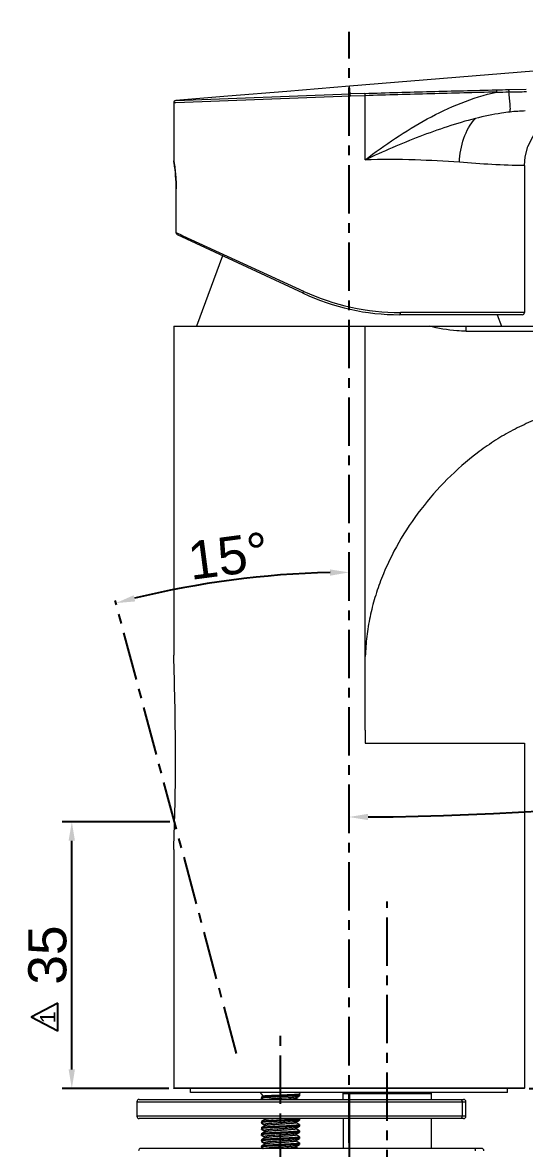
# Model space of a CAD drawing. Header units: millimetres. Extents: x 1991 to 2585, y -545 to -125.
# Drawn here: x 2086.9 to 2152.7, y -415.9 to -268.2 of the extents above; entities that cross this region are included whole.
import ezdxf

# ---------------------------------------------------------------- set-up
doc = ezdxf.new("R2010")
doc.units = ezdxf.units.MM
doc.header["$LTSCALE"] = 0.1
doc.linetypes.add('CENTERX2', pattern=[101.6, 63.5, -12.7, 12.7, -12.7])
doc.layers.get('0').update_dxf_attribs({"lineweight": 13})
doc.layers.add('CENTER', color=1, linetype='CENTERX2')
doc.layers.add('TEXT', color=2, linetype='Continuous')
doc.layers.add('DIM', color=3, linetype='Continuous', lineweight=9)
doc.styles.get("Standard").update_dxf_attribs({"font": 'arial.ttf'})
doc.dimstyles.new('ISO-25', dxfattribs={"dimtxt": 2.5, "dimasz": 2.5, "dimexe": 1.25, "dimexo": 0.625, "dimtad": 1, "dimtxsty": 'Standard', "dimcen": 2.5, "dimadec": 0, "dimazin": 0, "dimtfac": 1, "dimtmove": 0, "dimatfit": 3, "dimfxl": 0, "dimarcsym": 0})

# ---------------------------------------------------------------- blocks, each defined once
blk = doc.blocks.new('*D6')
at = {"layer": 'Defpoints', "color": 0}
for p in [(2231.28, -332.04), (2264.79, -332.04), (2152.68, -408.01)]:
    blk.add_point(p, dxfattribs=at)
at = {"layer": 'DIM', "color": 3, "linetype": 'ByBlock', "lineweight": -2}
for p, q in [((2231.9, -332.04), (2266.04, -332.04)), ((2264.79, -405.51), (2264.79, -334.54)), ((2153.3, -408.01), (2266.04, -408.01))]:
    blk.add_line(p, q, dxfattribs=at)
at = {"layer": 'DIM', "color": 3}
for points in [[(2264.37, -334.54), (2265.21, -334.54), (2264.79, -332.04)], [(2264.37, -405.51), (2265.21, -405.51), (2264.79, -408.01)]]:
    blk.add_solid(points, dxfattribs=at)
at = {"layer": 'DIM', "color": 3, "insert": (2261.61, -370.03), "char_height": 5, "attachment_point": 5, "rotation": 90}
blk.add_mtext('76', dxfattribs=at)
blk = doc.blocks.new('*D7')
at = {"layer": 'Defpoints', "color": 0}
for p in [(2231.28, -332.04), (2129.68, -408.01), (2231.28, -431.25)]:
    blk.add_point(p, dxfattribs=at)
at = {"layer": 'DIM', "color": 3, "linetype": 'ByBlock', "lineweight": -2}
for p, q in [((2231.28, -332.67), (2231.28, -432.5)), ((2129.68, -408.64), (2129.68, -432.5)), ((2132.18, -431.25), (2228.78, -431.25))]:
    blk.add_line(p, q, dxfattribs=at)
at = {"layer": 'DIM', "color": 3}
for points in [[(2132.18, -430.83), (2132.18, -431.67), (2129.68, -431.25)], [(2228.78, -430.83), (2228.78, -431.67), (2231.28, -431.25)]]:
    blk.add_solid(points, dxfattribs=at)
at = {"layer": 'DIM', "color": 3, "insert": (2180.48, -427.62), "char_height": 5, "attachment_point": 5}
blk.add_mtext('101,6', dxfattribs=at)
blk = doc.blocks.new('*D8')
at = {"layer": 'Defpoints', "color": 0}
for p in [(2129.68, -408.01), (2253.06, -408.01), (2253.06, -449.4)]:
    blk.add_point(p, dxfattribs=at)
at = {"layer": 'DIM', "color": 3, "linetype": 'ByBlock', "lineweight": -2}
for p, q in [((2129.68, -408.64), (2129.68, -450.65)), ((2253.06, -408.64), (2253.06, -450.65)), ((2132.18, -449.4), (2250.56, -449.4))]:
    blk.add_line(p, q, dxfattribs=at)
at = {"layer": 'DIM', "color": 3}
for points in [[(2132.18, -448.98), (2132.18, -449.82), (2129.68, -449.4)], [(2250.56, -448.98), (2250.56, -449.82), (2253.06, -449.4)]]:
    blk.add_solid(points, dxfattribs=at)
at = {"layer": 'DIM', "color": 3, "insert": (2191.37, -445.77), "char_height": 5, "attachment_point": 5}
blk.add_mtext('123,4', dxfattribs=at)
blk = doc.blocks.new('*D9')
at = {"layer": 'Defpoints', "color": 0}
for p in [(2129.68, -269.41), (2119.38, -340.76), (2099.02, -344.02), (2114.94, -403.43), (2129.68, -415.14)]:
    blk.add_point(p, dxfattribs=at)
at = {"layer": 'DIM', "color": 3, "linetype": 'ByBlock', "lineweight": -2}
blk.add_arc((2129.68, -458.45), 118.14, 91.2125, 103.7875, dxfattribs=at)
at = {"layer": 'DIM', "color": 3}
for points in [[(2127.17, -339.92), (2127.18, -340.75), (2129.68, -340.31)], [(2101.63, -344.12), (2101.42, -343.31), (2099.1, -344.34)]]:
    blk.add_solid(points, dxfattribs=at)
at = {"layer": 'DIM', "color": 3, "insert": (2113.84, -338.17), "char_height": 5, "attachment_point": 5, "rotation": 7.5}
blk.add_mtext('15°', dxfattribs=at)
blk = doc.blocks.new('*D10')
at = {"layer": 'Defpoints', "color": 0}
for p in [(2129.68, -269.41), (2227.38, -318.46), (2166.36, -370.69), (2253.06, -408.01), (2129.68, -415.14)]:
    blk.add_point(p, dxfattribs=at)
at = {"layer": 'DIM', "color": 3, "linetype": 'ByBlock', "lineweight": -2}
blk.add_arc((2129.68, 22.29), 394.69, 270.3629, 285.6371, dxfattribs=at)
at = {"layer": 'DIM', "color": 3}
for points in [[(2235.95, -357.39), (2236.18, -358.2), (2238.47, -357.11)], [(2132.18, -372.81), (2132.18, -371.98), (2129.68, -372.4)]]:
    blk.add_solid(points, dxfattribs=at)
at = {"layer": 'DIM', "color": 3, "insert": (2184.16, -365.41), "char_height": 5, "attachment_point": 5, "rotation": 8}
blk.add_mtext('16°', dxfattribs=at)
blk = doc.blocks.new('*D17')
at = {"color": 3, "linetype": 'ByBlock', "lineweight": -2}
for p, q in [((2106.18, -373.01), (2092.07, -373.01)), ((2093.32, -405.51), (2093.32, -375.51)), ((2106.05, -408.01), (2092.07, -408.01))]:
    blk.add_line(p, q, dxfattribs=at)
at = {"color": 3}
for points in [[(2092.9, -375.51), (2093.73, -375.51), (2093.32, -373.01)], [(2092.9, -405.51), (2093.73, -405.51), (2093.32, -408.01)]]:
    blk.add_solid(points, dxfattribs=at)
at = {"layer": 'Defpoints', "color": 0}
for p in [(2093.32, -373.01), (2106.81, -373.01), (2106.68, -408.01)]:
    blk.add_point(p, dxfattribs=at)
at = {"color": 3, "insert": (2090.14, -390.51), "char_height": 5, "attachment_point": 5, "rotation": 90}
blk.add_mtext('35', dxfattribs=at)

msp = doc.modelspace()

# ---------------------------------------------------------------- linework, layer by layer
at = {"color": 7, "linetype": 'Continuous'}
for p, q in [((2231.352, -268.181), (2129.731, -276.547)), ((2106.949, -278.422), (2129.837, -277.556)), ((2129.837, -277.556), (2129.731, -276.547)), ((2131.739, -277.483), (2129.837, -277.556)), ((2129.851, -277.854), (2129.837, -277.556)), ((2150.591, -276.969), (2152.912, -276.905)), ((2106.962, -278.709), (2106.677, -278.72)), ((2106.677, -278.72), (2106.677, -286.215)), ((2129.85, -277.854), (2106.962, -278.709)), ((2131.775, -277.782), (2129.85, -277.854)), ((2131.775, -286.202), (2131.775, -277.782)), ((2106.677, -286.215), (2106.681, -286.265)), ((2106.677, -286.215), (2106.693, -286.311)), ((2106.681, -286.265), (2106.697, -286.364)), ((2106.697, -286.364), (2106.743, -286.659)), ((2106.743, -286.659), (2106.81, -287.133)), ((2152.677, -286.925), (2152.677, -306.215)), ((2106.997, -295.748), (2106.997, -290.015)), ((2106.997, -290.015), (2107.001, -290.015)), ((2107.001, -295.748), (2107.001, -290.015)), ((2106.997, -295.748), (2107.001, -295.748)), ((2107.001, -295.748), (2107.19, -295.835)), ((2123.649, -303.704), (2107.17, -296.02)), ((2107.19, -295.835), (2107.641, -296.043)), ((2107.641, -296.043), (2107.872, -296.149)), ((2107.872, -296.149), (2123.698, -303.432)), ((2113.089, -298.78), (2109.677, -308.015)), ((2123.698, -303.432), (2123.746, -303.454)), ((2152.377, -306.515), (2136.328, -306.515)), ((2152.677, -306.215), (2136.415, -306.215)), ((2149.122, -306.515), (2149.677, -308.015)), ((2106.677, -308.015), (2106.677, -351.149)), ((2106.677, -308.015), (2174.377, -308.015)), ((2131.813, -351.329), (2131.813, -308.015)), ((2145.053, -308.671), (2155.637, -308.671)), ((2131.813, -361.009), (2131.813, -362.713)), ((2131.813, -362.713), (2149.992, -362.713)), ((2149.992, -362.713), (2152.677, -362.717)), ((2152.677, -362.717), (2152.677, -407.968)), ((2106.677, -376.649), (2106.677, -407.968)), ((2106.678, -408.015), (2106.677, -407.968)), ((2152.677, -407.968), (2106.677, -407.968)), ((2152.676, -408.015), (2106.678, -408.015)), ((2108.877, -408.515), (2108.877, -408.015)), ((2150.476, -408.515), (2108.877, -408.515)), ((2118.421, -409.015), (2118.187, -409.15)), ((2118.443, -409.015), (2118.377, -409.015)), ((2122.73, -408.938), (2122.891, -408.923)), ((2122.731, -409.127), (2122.924, -409.015)), ((2122.744, -409.216), (2123.166, -408.971)), ((2122.883, -409.015), (2122.928, -409.001)), ((2122.977, -409.015), (2122.883, -409.015)), ((2122.928, -409.001), (2123, -408.971)), ((2122.999, -409.009), (2123.118, -408.987)), ((2123, -408.971), (2123.166, -408.874)), ((2123.153, -408.78), (2123.08, -408.798)), ((2123.118, -408.987), (2123.166, -408.971)), ((2123.163, -408.776), (2123.153, -408.78)), ((2123.177, -408.762), (2123.163, -408.776)), ((2123.166, -408.75), (2123.177, -408.762)), ((2123.166, -408.874), (2123.177, -408.862)), ((2123.166, -408.971), (2123.177, -408.958)), ((2123.177, -408.762), (2123.177, -408.862)), ((2123.177, -408.874), (2123.177, -408.959)), ((2128.927, -409.449), (2128.927, -408.515)), ((2140.427, -408.715), (2128.927, -408.715)), ((2140.427, -408.515), (2140.427, -409.449)), ((2150.477, -408.515), (2150.477, -408.015)), ((2152.676, -408.015), (2152.677, -407.968)), ((2101.858, -409.749), (2101.858, -411.649)), ((2101.858, -409.749), (2144.998, -409.749)), ((2102.158, -409.449), (2144.698, -409.449)), ((2118.187, -409.15), (2118.177, -409.162)), ((2118.177, -409.162), (2118.177, -409.262)), ((2118.187, -409.274), (2118.177, -409.262)), ((2118.177, -409.274), (2118.177, -409.359)), ((2118.187, -409.371), (2118.177, -409.359)), ((2118.187, -409.274), (2118.488, -409.449)), ((2118.187, -409.371), (2118.322, -409.449)), ((2119.516, -409.388), (2118.861, -409.449)), ((2122.731, -409.126), (2122.702, -409.138)), ((2122.744, -409.312), (2122.744, -409.127)), ((2122.991, -409.449), (2122.744, -409.305)), ((2144.496, -409.749), (2144.496, -411.649)), ((2144.998, -411.649), (2144.998, -409.749)), ((2144.998, -411.649), (2101.858, -411.649)), ((2144.698, -411.949), (2102.158, -411.949)), ((2118.494, -411.949), (2118.61, -412.016)), ((2118.61, -411.949), (2118.61, -412.112)), ((2122.731, -412.327), (2123.166, -412.074)), ((2123.154, -411.98), (2123.07, -412)), ((2123.163, -411.976), (2123.154, -411.98)), ((2123.173, -411.969), (2123.166, -411.975)), ((2123.166, -412.074), (2123.177, -412.062)), ((2123.173, -411.955), (2123.177, -411.962)), ((2123.177, -411.962), (2123.173, -411.969)), ((2123.177, -411.962), (2123.177, -412.062)), ((2123.177, -412.074), (2123.177, -412.159)), ((2128.927, -411.949), (2128.927, -415.88)), ((2140.427, -411.949), (2140.427, -415.88)), ((2118.187, -412.35), (2118.177, -412.362)), ((2118.177, -412.362), (2118.177, -412.462)), ((2118.187, -412.474), (2118.177, -412.462)), ((2118.177, -412.474), (2118.177, -412.559)), ((2118.187, -412.571), (2118.177, -412.559)), ((2118.187, -413.15), (2118.177, -413.162)), ((2118.177, -413.162), (2118.177, -413.262)), ((2118.187, -413.274), (2118.177, -413.262)), ((2118.177, -413.274), (2118.177, -413.359)), ((2118.187, -413.371), (2118.177, -413.359)), ((2118.622, -412.098), (2118.187, -412.35)), ((2118.187, -412.474), (2118.61, -412.72)), ((2118.187, -412.571), (2118.61, -412.816)), ((2118.622, -412.898), (2118.187, -413.15)), ((2118.187, -413.274), (2118.61, -413.52)), ((2118.187, -413.371), (2118.61, -413.616)), ((2118.61, -412.712), (2118.61, -412.912)), ((2118.61, -413.512), (2118.61, -413.712)), ((2118.65, -412.886), (2118.622, -412.898)), ((2118.633, -412.092), (2118.623, -412.098)), ((2122.731, -412.326), (2122.721, -412.331)), ((2122.731, -413.127), (2122.726, -413.129)), ((2122.731, -413.127), (2123.166, -412.874)), ((2122.744, -412.416), (2123.166, -412.171)), ((2122.744, -412.512), (2122.744, -412.327)), ((2123.166, -412.75), (2122.744, -412.505)), ((2122.744, -413.216), (2123.166, -412.971)), ((2122.744, -413.312), (2122.744, -413.127)), ((2123.166, -413.55), (2122.744, -413.305)), ((2123.154, -412.78), (2123.07, -412.8)), ((2123.163, -412.776), (2123.154, -412.78)), ((2123.177, -412.762), (2123.163, -412.776)), ((2123.166, -412.171), (2123.177, -412.159)), ((2123.166, -412.75), (2123.177, -412.762)), ((2123.166, -412.874), (2123.177, -412.862)), ((2123.166, -412.971), (2123.177, -412.959)), ((2123.166, -413.55), (2123.177, -413.562)), ((2123.177, -412.762), (2123.177, -412.862)), ((2123.177, -412.874), (2123.177, -412.959)), ((2118.187, -413.95), (2118.177, -413.962)), ((2118.177, -413.962), (2118.177, -414.062)), ((2118.187, -414.074), (2118.177, -414.062)), ((2118.177, -414.074), (2118.177, -414.159)), ((2118.187, -414.171), (2118.177, -414.159)), ((2118.187, -414.75), (2118.177, -414.762)), ((2118.177, -414.762), (2118.177, -414.862)), ((2118.187, -414.874), (2118.177, -414.862)), ((2118.177, -414.874), (2118.177, -414.959)), ((2118.187, -414.971), (2118.177, -414.959)), ((2118.622, -413.698), (2118.187, -413.95)), ((2118.187, -414.074), (2118.61, -414.32)), ((2118.187, -414.171), (2118.61, -414.416)), ((2118.622, -414.498), (2118.187, -414.75)), ((2118.187, -414.874), (2118.61, -415.12)), ((2118.187, -414.971), (2118.61, -415.216)), ((2118.61, -414.312), (2118.61, -414.512)), ((2118.628, -413.695), (2118.622, -413.698)), ((2118.638, -414.49), (2118.623, -414.498)), ((2122.731, -413.926), (2122.706, -413.936)), ((2122.731, -414.726), (2122.722, -414.73)), ((2122.731, -413.927), (2123.166, -413.674)), ((2122.731, -414.727), (2123.166, -414.474)), ((2122.744, -414.016), (2123.166, -413.771)), ((2122.744, -414.112), (2122.744, -413.927)), ((2123.166, -414.35), (2122.744, -414.105)), ((2122.744, -414.816), (2123.166, -414.571)), ((2122.744, -414.912), (2122.744, -414.727)), ((2123.166, -415.15), (2122.744, -414.905)), ((2123.154, -413.58), (2123.07, -413.6)), ((2123.154, -414.38), (2123.07, -414.4)), ((2123.163, -413.576), (2123.154, -413.58)), ((2123.163, -414.376), (2123.154, -414.38)), ((2123.177, -413.562), (2123.163, -413.576)), ((2123.177, -414.362), (2123.163, -414.376)), ((2123.166, -413.674), (2123.177, -413.662)), ((2123.166, -413.771), (2123.177, -413.759)), ((2123.166, -414.35), (2123.177, -414.362)), ((2123.166, -414.474), (2123.177, -414.462)), ((2123.166, -414.571), (2123.177, -414.559)), ((2123.177, -413.562), (2123.177, -413.662)), ((2123.177, -413.674), (2123.177, -413.759)), ((2123.177, -414.362), (2123.177, -414.462)), ((2123.177, -414.474), (2123.177, -414.559)), ((2147.066, -415.88), (2102.377, -415.88)), ((2118.187, -415.55), (2118.177, -415.562)), ((2118.177, -415.562), (2118.177, -415.662)), ((2118.187, -415.674), (2118.177, -415.662)), ((2118.177, -415.674), (2118.177, -415.759)), ((2118.187, -415.771), (2118.177, -415.759)), ((2118.622, -415.298), (2118.187, -415.55)), ((2118.187, -415.674), (2118.541, -415.88)), ((2118.187, -415.771), (2118.376, -415.88)), ((2118.61, -415.112), (2118.61, -415.312)), ((2118.677, -415.278), (2118.622, -415.298)), ((2122.731, -415.527), (2122.716, -415.534)), ((2122.731, -415.527), (2123.166, -415.274)), ((2122.744, -415.616), (2123.166, -415.371)), ((2122.744, -415.712), (2122.744, -415.527)), ((2123.045, -415.88), (2122.744, -415.705)), ((2123.154, -415.18), (2123.07, -415.2)), ((2123.163, -415.176), (2123.154, -415.18)), ((2123.177, -415.162), (2123.163, -415.176)), ((2123.166, -415.15), (2123.177, -415.162)), ((2123.166, -415.274), (2123.177, -415.262)), ((2123.166, -415.371), (2123.177, -415.359)), ((2123.177, -415.162), (2123.177, -415.262)), ((2123.177, -415.274), (2123.177, -415.359))]:
    msp.add_line(p, q, dxfattribs=at)
for points in [[(2129.731, -276.547), (2121.52, -277.213), (2113.767, -277.85), (2106.949, -278.422)], [(2152.677, -286.925), (2152.771, -285.783), (2153.131, -284.445), (2153.763, -283.182), (2154.636, -282.068), (2155.7, -281.166), (2156.879, -280.508), (2158.099, -280.105), (2159.102, -279.949)], [(2106.81, -287.132), (2106.882, -287.763), (2106.899, -287.957)], [(2106.882, -287.762), (2106.947, -288.522), (2106.987, -289.362), (2106.997, -290.015)]]:
    msp.add_lwpolyline(points, dxfattribs=at)
for centre, radius, start, end in [((2133.416, 323.335), 600.55, 271.486436, 271.638855), ((2148, -106.213), 171.097, 270.34286, 270.87888), ((2147.476, -68.587), 208.727, 270.8643, 271.50065), ((2083.755, -290.109), 23.251, 8.69789, 9.40208), ((2084.259, -290.045), 22.743, 0.07657, 8.7304), ((2107.297, -295.748), 0.3, 179.40807, 245), ((2136.328, -276.515), 30, 245, 270), ((2136.41, -275.788), 30.427, 245.40582, 270.01095), ((2152.377, -306.215), 0.3, 270, 0), ((2120.884, -407.015), 3.207, 208.00757, 218.58009), ((2118.883, -413.059), 3.982, 96.32735, 96.82907), ((2122.586, -406.073), 2.964, 277.08631, 278.00039), ((2120.47, -407.015), 3.207, 321.41991, 322.67325), ((2120.47, -407.015), 3.207, 327.14308, 332.06257), ((2102.158, -409.749), 0.3, 90, 180), ((2118.397, -410.051), 0.738, 100.32339, 102.20502), ((2144.698, -409.749), 0.3, 0, 90), ((2102.158, -411.649), 0.3, 180, 270), ((2123.134, -411.918), 0.0654, 296.8377, 299.1361), ((2144.698, -411.649), 0.3, 270, 0), ((2118.397, -413.251), 0.738, 100.30512, 102.1861), ((2118.397, -414.05), 0.737, 100.34158, 102.2254), ((2118.392, -414.826), 0.712, 100.32157, 102.26089), ((2118.39, -415.616), 0.703, 100.25242, 102.21852), ((2102.377, -416.18), 0.3, 90, 180), ((2118.392, -416.422), 0.708, 100.35679, 102.29242), ((2147.066, -416.18), 0.3, 0, 90)]:
    msp.add_arc(centre, radius, start, end, dxfattribs=at)
for points, knots in [([(2131.739, -277.483), (2133.177, -277.428), (2136.053, -277.35), (2140.368, -277.233), (2144.681, -277.123), (2147.557, -277.05), (2148.994, -277.013)], [0, 0, 0, 0, 0.2501284, 0.5000979, 0.7500564, 1, 1, 1, 1]), ([(2131.739, -277.483), (2131.746, -277.49), (2131.751, -277.526), (2131.763, -277.588), (2131.77, -277.68), (2131.774, -277.747), (2131.775, -277.781)], [0, 0, 0, 0, 0.1005487, 0.3291637, 0.6529392, 1, 1, 1, 1]), ([(2131.775, -286.202), (2133.074, -285.217), (2135.729, -283.319), (2141.269, -279.914), (2145.849, -277.993), (2149.024, -277.307)], [0, 0, 0, 0, 0.2504671, 0.5008803, 1, 1, 1, 1]), ([(2149.024, -277.307), (2147.587, -277.345), (2144.712, -277.418), (2140.399, -277.53), (2136.087, -277.648), (2133.212, -277.726), (2131.775, -277.781)], [0, 0, 0, 0, 0.2499997, 0.4999993, 0.7499988, 1, 1, 1, 1]), ([(2148.994, -277.013), (2149, -277.024), (2149.006, -277.059), (2149.019, -277.157), (2149.023, -277.244), (2149.024, -277.307)], [0, 0, 0, 0, 0.1220586, 0.3552819, 1, 1, 1, 1]), ([(2150.591, -276.969), (2150.598, -276.982), (2150.605, -277.021), (2150.62, -277.127), (2150.624, -277.221), (2150.625, -277.29)], [0, 0, 0, 0, 0.1305188, 0.3614192, 1, 1, 1, 1]), ([(2150.799, -279.925), (2150.811, -279.885), (2150.824, -279.778), (2150.836, -279.47), (2150.81, -278.931), (2150.739, -278.159), (2150.667, -277.589), (2150.625, -277.29)], [0, 0, 0, 0, 0.047594, 0.1214884, 0.3487461, 0.6581949, 1, 1, 1, 1]), ([(2106.949, -278.422), (2106.877, -278.428), (2106.733, -278.498), (2106.677, -278.647), (2106.677, -278.72)], [0, 0, 0, 0, 0.5001204, 1, 1, 1, 1]), ([(2150.798, -279.925), (2150.423, -279.967), (2148.892, -280.169), (2147.377, -280.488), (2146.245, -280.771)], [0, 0, 0, 0, 0.2443161, 1, 1, 1, 1]), ([(2146.245, -280.773), (2143.765, -281.393), (2140.108, -282.645), (2135.33, -284.583), (2132.961, -285.658), (2131.775, -286.202)], [0, 0, 0, 0, 0.4958091, 0.7469732, 1, 1, 1, 1]), ([(2144.162, -286.517), (2144.197, -285.451), (2144.553, -283.388), (2145.56, -281.502), (2146.245, -280.773)], [0, 0, 0, 0, 0.5159111, 1, 1, 1, 1]), ([(2144.162, -286.517), (2142.225, -286.381), (2138.1, -286.141), (2133.964, -286.124), (2131.775, -286.202)], [0, 0, 0, 0, 0.4698764, 1, 1, 1, 1]), ([(2123.698, -303.432), (2123.672, -303.491), (2123.644, -303.574), (2123.629, -303.664), (2123.64, -303.7), (2123.649, -303.704)], [0, 0, 0, 0, 0.6733125, 0.8922461, 1, 1, 1, 1]), ([(2136.328, -306.515), (2136.34, -306.515), (2136.372, -306.485), (2136.405, -306.383), (2136.415, -306.286), (2136.415, -306.215)], [0, 0, 0, 0, 0.1186275, 0.3433939, 1, 1, 1, 1]), ([(2145.053, -308.671), (2144.642, -308.671), (2143.005, -308.604), (2141.385, -308.308), (2140.196, -308.015)], [0, 0, 0, 0, 0.2514935, 1, 1, 1, 1]), ([(2145.053, -308.671), (2145.053, -308.541), (2145.046, -308.322), (2145.035, -308.102), (2145.016, -308.015)], [0, 0, 0, 0, 0.5947981, 1, 1, 1, 1]), ([(2155.636, -319.673), (2154.816, -319.967), (2153.206, -320.639), (2150.852, -321.78), (2148.605, -323.125), (2145.753, -325.135), (2142.46, -328.014), (2139.019, -331.975), (2136.093, -336.332), (2134.19, -340.279), (2133.046, -343.582), (2132.39, -346.121), (2131.948, -348.709), (2131.845, -350.456), (2131.813, -351.329)], [0, 0, 0, 0, 0.0624238, 0.1248552, 0.1873046, 0.2497675, 0.3746623, 0.4996215, 0.6246286, 0.7496642, 0.8122393, 0.8748214, 0.937411, 1, 1, 1, 1]), ([(2106.677, -376.649), (2106.76, -374.704), (2106.888, -370.478), (2106.936, -363.973), (2106.857, -357.418), (2106.742, -353.145), (2106.677, -351.149)], [0, 0, 0, 0, 0.2289861, 0.4972606, 0.7650766, 1, 1, 1, 1]), ([(2118.409, -409.105), (2118.361, -409.111), (2118.296, -409.119), (2118.222, -409.136), (2118.196, -409.145), (2118.187, -409.15)], [0, 0, 0, 0, 0.6484216, 0.8626659, 1, 1, 1, 1]), ([(2118.217, -409.238), (2118.242, -409.231), (2118.303, -409.219), (2118.467, -409.196), (2118.748, -409.174), (2119.169, -409.145), (2119.488, -409.125), (2119.665, -409.115)], [0, 0, 0, 0, 0.0525349, 0.1286965, 0.3415756, 0.6341581, 1, 1, 1, 1]), ([(2119.721, -408.935), (2119.571, -408.941), (2119.296, -408.954), (2118.926, -408.973), (2118.65, -408.99), (2118.499, -409.004), (2118.443, -409.015)], [0, 0, 0, 0, 0.3519288, 0.6457751, 0.8661111, 1, 1, 1, 1]), ([(2119.665, -409.015), (2119.424, -409.029), (2119.017, -409.055), (2118.609, -409.083), (2118.444, -409.101)], [0, 0, 0, 0, 0.5921903, 1, 1, 1, 1]), ([(2123.08, -408.798), (2123.016, -408.81), (2122.852, -408.827), (2122.558, -408.853), (2122.173, -408.881), (2121.548, -408.919), (2120.703, -408.959), (2120.014, -408.994), (2119.665, -409.015)], [0, 0, 0, 0, 0.0568856, 0.1437194, 0.2588089, 0.3952877, 0.6932216, 1, 1, 1, 1]), ([(2119.665, -409.115), (2120.222, -409.082), (2121.244, -409.037), (2122.266, -408.979), (2122.73, -408.938)], [0, 0, 0, 0, 0.544877, 1, 1, 1, 1]), ([(2123.158, -408.759), (2123.147, -408.766), (2123.109, -408.773), (2123.038, -408.783), (2122.933, -408.793), (2122.796, -408.803), (2122.629, -408.813), (2122.354, -408.829), (2121.955, -408.848), (2121.429, -408.871), (2120.676, -408.897), (2120.102, -408.918), (2119.721, -408.935)], [0, 0, 0, 0, 0.01148, 0.0326186, 0.0633032, 0.1032476, 0.1520362, 0.2089513, 0.3437413, 0.4997341, 0.6677991, 1, 1, 1, 1]), ([(2122.891, -408.923), (2122.952, -408.916), (2123.032, -408.908), (2123.124, -408.89), (2123.155, -408.881), (2123.166, -408.874)], [0, 0, 0, 0, 0.6519393, 0.8655731, 1, 1, 1, 1]), ([(2123.16, -408.758), (2123.16, -408.758), (2123.159, -408.759), (2123.159, -408.759), (2123.158, -408.759)], [0, 0, 0, 0, 0.4809862, 1, 1, 1, 1]), ([(2123.164, -408.755), (2123.163, -408.755), (2123.162, -408.756), (2123.161, -408.757), (2123.16, -408.758)], [0, 0, 0, 0, 0.4496142, 1, 1, 1, 1]), ([(2118.177, -409.262), (2118.177, -409.257), (2118.193, -409.245), (2118.207, -409.241), (2118.217, -409.238)], [0, 0, 0, 0, 0.3249647, 1, 1, 1, 1]), ([(2118.177, -409.358), (2118.177, -409.351), (2118.204, -409.338), (2118.225, -409.333), (2118.241, -409.33)], [0, 0, 0, 0, 0.3078117, 1, 1, 1, 1]), ([(2122.702, -409.138), (2122.649, -409.154), (2122.503, -409.175), (2122.236, -409.204), (2121.874, -409.233), (2121.44, -409.264), (2120.961, -409.295), (2120.314, -409.334), (2119.831, -409.364), (2119.516, -409.388)], [0, 0, 0, 0, 0.0515004, 0.1375538, 0.2532684, 0.3920415, 0.5452841, 0.7040176, 1, 1, 1, 1]), ([(2122.744, -409.312), (2122.744, -409.321), (2122.712, -409.338), (2122.66, -409.35), (2122.569, -409.365), (2122.448, -409.38), (2122.293, -409.397), (2122.028, -409.421), (2121.813, -409.438), (2121.661, -409.449)], [0, 0, 0, 0, 0.0238443, 0.0771194, 0.1592904, 0.2700897, 0.4120255, 0.5838487, 1, 1, 1, 1]), ([(2144.295, -409.449), (2144.322, -409.449), (2144.38, -409.468), (2144.445, -409.538), (2144.487, -409.636), (2144.496, -409.71), (2144.496, -409.749)], [0, 0, 0, 0, 0.2035744, 0.4369498, 0.7069115, 1, 1, 1, 1]), ([(2120.083, -411.948), (2119.903, -411.96), (2119.579, -411.983), (2119.198, -412.014), (2118.951, -412.036), (2118.813, -412.053), (2118.711, -412.07), (2118.654, -412.083), (2118.633, -412.092)], [0, 0, 0, 0, 0.3695801, 0.6694867, 0.7851647, 0.8807718, 0.953428, 1, 1, 1, 1]), ([(2123.07, -412), (2123.005, -412.011), (2122.839, -412.028), (2122.542, -412.054), (2122.156, -412.082), (2121.534, -412.12), (2120.695, -412.159), (2120.011, -412.195), (2119.665, -412.215)], [0, 0, 0, 0, 0.0583936, 0.1463143, 0.2619696, 0.3982479, 0.6949005, 1, 1, 1, 1]), ([(2119.665, -412.315), (2120.052, -412.292), (2120.629, -412.263), (2121.389, -412.227), (2121.922, -412.197), (2122.389, -412.166), (2122.72, -412.14), (2122.926, -412.119), (2123.035, -412.107), (2123.111, -412.093), (2123.153, -412.082), (2123.166, -412.074)], [0, 0, 0, 0, 0.3314256, 0.493295, 0.6497961, 0.7869732, 0.8935665, 0.9331751, 0.9640579, 0.9865433, 1, 1, 1, 1]), ([(2144.496, -411.649), (2144.496, -411.687), (2144.487, -411.762), (2144.445, -411.86), (2144.38, -411.93), (2144.322, -411.949), (2144.295, -411.949)], [0, 0, 0, 0, 0.2930885, 0.5630502, 0.7964256, 1, 1, 1, 1]), ([(2118.177, -412.462), (2118.177, -412.457), (2118.193, -412.445), (2118.207, -412.441), (2118.217, -412.438)], [0, 0, 0, 0, 0.3229667, 1, 1, 1, 1]), ([(2118.177, -412.558), (2118.177, -412.551), (2118.205, -412.537), (2118.225, -412.533), (2118.241, -412.53)], [0, 0, 0, 0, 0.3066839, 1, 1, 1, 1]), ([(2118.177, -413.262), (2118.177, -413.257), (2118.193, -413.245), (2118.207, -413.241), (2118.217, -413.238)], [0, 0, 0, 0, 0.3234475, 1, 1, 1, 1]), ([(2118.177, -413.358), (2118.177, -413.351), (2118.205, -413.337), (2118.225, -413.333), (2118.241, -413.33)], [0, 0, 0, 0, 0.3063157, 1, 1, 1, 1]), ([(2119.665, -412.215), (2119.474, -412.226), (2119.203, -412.242), (2118.863, -412.266), (2118.658, -412.281), (2118.487, -412.296), (2118.352, -412.311), (2118.255, -412.328), (2118.204, -412.341), (2118.187, -412.35)], [0, 0, 0, 0, 0.3864018, 0.5487918, 0.6862817, 0.801786, 0.8948991, 0.9616413, 1, 1, 1, 1]), ([(2119.665, -413.015), (2119.474, -413.026), (2119.203, -413.043), (2118.863, -413.066), (2118.658, -413.081), (2118.487, -413.096), (2118.352, -413.111), (2118.256, -413.128), (2118.204, -413.141), (2118.187, -413.15)], [0, 0, 0, 0, 0.3862499, 0.5486875, 0.686789, 0.8017232, 0.8944707, 0.9616723, 1, 1, 1, 1]), ([(2118.217, -412.438), (2118.277, -412.421), (2118.442, -412.4), (2118.748, -412.373), (2119.17, -412.345), (2119.488, -412.325), (2119.665, -412.315)], [0, 0, 0, 0, 0.128565, 0.3415468, 0.6342583, 1, 1, 1, 1]), ([(2118.217, -413.238), (2118.277, -413.221), (2118.442, -413.2), (2118.748, -413.173), (2119.17, -413.145), (2119.488, -413.125), (2119.665, -413.115)], [0, 0, 0, 0, 0.1284973, 0.3414166, 0.6342833, 1, 1, 1, 1]), ([(2122.721, -412.331), (2122.692, -412.343), (2122.607, -412.359), (2122.449, -412.381), (2122.228, -412.404), (2121.953, -412.428), (2121.634, -412.451), (2121.153, -412.482), (2120.653, -412.512), (2120.15, -412.544), (2119.792, -412.569), (2119.465, -412.592), (2119.18, -412.614), (2118.947, -412.636), (2118.79, -412.656), (2118.697, -412.674), (2118.651, -412.686), (2118.624, -412.696), (2118.61, -412.708), (2118.61, -412.713)], [0, 0, 0, 0, 0.0229312, 0.061989, 0.1162344, 0.1835721, 0.261698, 0.3480518, 0.5329751, 0.6251877, 0.712972, 0.7931414, 0.8629423, 0.9201242, 0.9625583, 0.9778277, 0.9890596, 0.9962896, 1, 1, 1, 1]), ([(2122.726, -413.129), (2122.7, -413.142), (2122.618, -413.157), (2122.465, -413.179), (2122.247, -413.201), (2121.975, -413.225), (2121.657, -413.25), (2121.304, -413.274), (2120.929, -413.297), (2120.545, -413.319), (2120.166, -413.342), (2119.805, -413.367), (2119.474, -413.391), (2119.187, -413.415), (2118.951, -413.437), (2118.777, -413.457), (2118.671, -413.478), (2118.624, -413.495), (2118.61, -413.507), (2118.61, -413.512)], [0, 0, 0, 0, 0.0215244, 0.0594063, 0.1125456, 0.1793699, 0.2573079, 0.3435862, 0.4352942, 0.5291718, 0.621904, 0.7102804, 0.7912462, 0.8617762, 0.9194038, 0.9623495, 0.9890592, 0.9962614, 1, 1, 1, 1]), ([(2122.744, -413.312), (2122.744, -413.318), (2122.73, -413.33), (2122.682, -413.345), (2122.579, -413.365), (2122.408, -413.384), (2122.174, -413.408), (2121.883, -413.433), (2121.549, -413.458), (2121.189, -413.481), (2120.816, -413.503), (2120.436, -413.525), (2120.059, -413.549), (2119.701, -413.574), (2119.379, -413.599), (2119.109, -413.622), (2118.893, -413.641), (2118.74, -413.664), (2118.656, -413.681), (2118.628, -413.695)], [0, 0, 0, 0, 0.0037998, 0.0111977, 0.0374979, 0.0787345, 0.1360631, 0.2076763, 0.2901356, 0.3786999, 0.4686244, 0.5609112, 0.6538686, 0.7422235, 0.8212935, 0.887209, 0.9389397, 0.9774538, 1, 1, 1, 1]), ([(2122.744, -412.512), (2122.744, -412.517), (2122.73, -412.529), (2122.685, -412.545), (2122.585, -412.564), (2122.422, -412.583), (2122.197, -412.606), (2121.917, -412.63), (2121.593, -412.655), (2121.243, -412.678), (2120.753, -412.706), (2120.151, -412.742), (2119.576, -412.783), (2119.176, -412.816), (2118.95, -412.836), (2118.781, -412.857), (2118.686, -412.874), (2118.65, -412.886)], [0, 0, 0, 0, 0.0037369, 0.0108625, 0.0363117, 0.0760849, 0.1313843, 0.2007184, 0.2809373, 0.3676526, 0.4559936, 0.6381699, 0.8070533, 0.8756581, 0.9304709, 0.9723448, 1, 1, 1, 1]), ([(2123.07, -412.8), (2123.005, -412.811), (2122.839, -412.828), (2122.542, -412.854), (2122.156, -412.882), (2121.533, -412.92), (2120.695, -412.959), (2120.011, -412.995), (2119.665, -413.015)], [0, 0, 0, 0, 0.0584026, 0.1463381, 0.261989, 0.3983531, 0.6949284, 1, 1, 1, 1]), ([(2119.665, -413.115), (2120.052, -413.092), (2120.629, -413.063), (2121.389, -413.027), (2121.922, -412.997), (2122.389, -412.966), (2122.72, -412.94), (2122.926, -412.919), (2123.035, -412.907), (2123.111, -412.893), (2123.153, -412.882), (2123.166, -412.874)], [0, 0, 0, 0, 0.3315264, 0.4933098, 0.6497886, 0.7869833, 0.8935476, 0.9332207, 0.9640244, 0.9865464, 1, 1, 1, 1]), ([(2122.931, -412.217), (2122.983, -412.211), (2123.052, -412.202), (2123.13, -412.185), (2123.157, -412.176), (2123.166, -412.171)], [0, 0, 0, 0, 0.6516866, 0.8649626, 1, 1, 1, 1]), ([(2122.931, -413.017), (2122.983, -413.011), (2123.052, -413.002), (2123.13, -412.985), (2123.157, -412.976), (2123.166, -412.971)], [0, 0, 0, 0, 0.6519, 0.8649602, 1, 1, 1, 1]), ([(2118.177, -414.062), (2118.177, -414.057), (2118.193, -414.045), (2118.207, -414.041), (2118.217, -414.038)], [0, 0, 0, 0, 0.3241196, 1, 1, 1, 1]), ([(2118.177, -414.158), (2118.177, -414.151), (2118.205, -414.138), (2118.225, -414.133), (2118.241, -414.129)], [0, 0, 0, 0, 0.3091691, 1, 1, 1, 1]), ([(2118.177, -414.862), (2118.177, -414.857), (2118.193, -414.845), (2118.207, -414.841), (2118.217, -414.838)], [0, 0, 0, 0, 0.3245025, 1, 1, 1, 1]), ([(2118.177, -414.958), (2118.177, -414.951), (2118.205, -414.938), (2118.225, -414.933), (2118.241, -414.929)], [0, 0, 0, 0, 0.3102295, 1, 1, 1, 1]), ([(2119.665, -413.815), (2119.474, -413.826), (2119.203, -413.843), (2118.863, -413.866), (2118.658, -413.881), (2118.487, -413.896), (2118.352, -413.911), (2118.255, -413.928), (2118.204, -413.941), (2118.187, -413.95)], [0, 0, 0, 0, 0.3864604, 0.5487078, 0.6865614, 0.8017196, 0.8949069, 0.9617249, 1, 1, 1, 1]), ([(2119.665, -414.615), (2119.474, -414.626), (2119.203, -414.642), (2118.863, -414.666), (2118.658, -414.681), (2118.487, -414.696), (2118.352, -414.711), (2118.255, -414.728), (2118.204, -414.741), (2118.187, -414.75)], [0, 0, 0, 0, 0.3864084, 0.5487737, 0.686359, 0.8017547, 0.8949074, 0.9616566, 1, 1, 1, 1]), ([(2118.217, -414.038), (2118.242, -414.031), (2118.303, -414.019), (2118.467, -413.997), (2118.748, -413.974), (2119.169, -413.945), (2119.488, -413.925), (2119.665, -413.915)], [0, 0, 0, 0, 0.0524308, 0.1288254, 0.3413492, 0.6343242, 1, 1, 1, 1]), ([(2118.217, -414.838), (2118.242, -414.831), (2118.303, -414.819), (2118.467, -414.796), (2118.748, -414.774), (2119.169, -414.745), (2119.488, -414.725), (2119.665, -414.715)], [0, 0, 0, 0, 0.0525231, 0.1289358, 0.3414056, 0.6343039, 1, 1, 1, 1]), ([(2122.706, -413.936), (2122.672, -413.948), (2122.579, -413.965), (2122.41, -413.986), (2122.181, -414.008), (2121.784, -414.04), (2121.211, -414.08), (2120.608, -414.116), (2120.113, -414.146), (2119.762, -414.169), (2119.443, -414.193), (2119.165, -414.215), (2118.938, -414.238), (2118.771, -414.26), (2118.668, -414.28), (2118.623, -414.295), (2118.61, -414.307), (2118.61, -414.312)], [0, 0, 0, 0, 0.0262578, 0.0682464, 0.1244551, 0.193136, 0.3585298, 0.5420368, 0.6329745, 0.7191804, 0.7977984, 0.8662751, 0.9221182, 0.9635497, 0.9894916, 0.9964809, 1, 1, 1, 1]), ([(2122.722, -414.73), (2122.693, -414.742), (2122.608, -414.758), (2122.45, -414.781), (2122.23, -414.804), (2121.956, -414.828), (2121.637, -414.851), (2121.156, -414.882), (2120.655, -414.912), (2120.152, -414.944), (2119.794, -414.968), (2119.466, -414.992), (2119.181, -415.014), (2118.947, -415.036), (2118.776, -415.058), (2118.67, -415.079), (2118.624, -415.096), (2118.61, -415.108), (2118.61, -415.113)], [0, 0, 0, 0, 0.0227872, 0.0617076, 0.1158535, 0.1831433, 0.2612354, 0.3475815, 0.5325728, 0.6248405, 0.7126963, 0.7929518, 0.862814, 0.9200483, 0.9625385, 0.9890403, 0.9962763, 1, 1, 1, 1]), ([(2122.744, -414.112), (2122.744, -414.118), (2122.73, -414.129), (2122.684, -414.145), (2122.582, -414.164), (2122.415, -414.184), (2122.185, -414.207), (2121.899, -414.232), (2121.57, -414.256), (2121.215, -414.28), (2120.846, -414.301), (2120.471, -414.323), (2119.987, -414.354), (2119.536, -414.386), (2119.141, -414.419), (2118.92, -414.439), (2118.759, -414.461), (2118.67, -414.478), (2118.638, -414.49)], [0, 0, 0, 0, 0.0037612, 0.0110029, 0.0368851, 0.0774673, 0.1337908, 0.204324, 0.2856367, 0.3733547, 0.4624472, 0.5538418, 0.6462503, 0.8144004, 0.8816558, 0.9347312, 0.9750356, 1, 1, 1, 1]), ([(2122.744, -414.912), (2122.744, -414.917), (2122.731, -414.929), (2122.687, -414.944), (2122.591, -414.963), (2122.434, -414.982), (2122.217, -415.004), (2121.946, -415.028), (2121.632, -415.052), (2121.291, -415.075), (2120.812, -415.103), (2120.217, -415.138), (2119.567, -415.184), (2119.1, -415.22), (2118.822, -415.251), (2118.718, -415.268), (2118.677, -415.278)], [0, 0, 0, 0, 0.0037003, 0.0106673, 0.0351549, 0.0739073, 0.127557, 0.1949092, 0.2731986, 0.3583451, 0.4455941, 0.6250228, 0.7950213, 0.9232286, 0.9682808, 1, 1, 1, 1]), ([(2123.07, -413.6), (2123.005, -413.611), (2122.839, -413.628), (2122.542, -413.654), (2122.156, -413.682), (2121.534, -413.72), (2120.695, -413.759), (2120.012, -413.795), (2119.665, -413.815)], [0, 0, 0, 0, 0.058294, 0.146257, 0.2619125, 0.3982564, 0.6948117, 1, 1, 1, 1]), ([(2119.665, -413.915), (2120.052, -413.892), (2120.629, -413.863), (2121.389, -413.827), (2121.922, -413.797), (2122.389, -413.766), (2122.72, -413.74), (2122.926, -413.719), (2123.035, -413.707), (2123.111, -413.693), (2123.153, -413.682), (2123.166, -413.674)], [0, 0, 0, 0, 0.3315096, 0.4933458, 0.6497802, 0.787022, 0.8935364, 0.933226, 0.9640077, 0.9865576, 1, 1, 1, 1]), ([(2123.07, -414.4), (2123.005, -414.411), (2122.839, -414.428), (2122.542, -414.454), (2122.156, -414.482), (2121.534, -414.52), (2120.695, -414.559), (2120.012, -414.595), (2119.665, -414.615)], [0, 0, 0, 0, 0.0583673, 0.1462904, 0.2619506, 0.3982714, 0.6948627, 1, 1, 1, 1]), ([(2119.665, -414.715), (2120.052, -414.692), (2120.629, -414.663), (2121.389, -414.627), (2121.922, -414.597), (2122.389, -414.566), (2122.72, -414.539), (2122.926, -414.519), (2123.035, -414.507), (2123.111, -414.493), (2123.153, -414.482), (2123.166, -414.474)], [0, 0, 0, 0, 0.3314052, 0.4933565, 0.6497969, 0.787053, 0.8936031, 0.9331961, 0.9640515, 0.9865624, 1, 1, 1, 1]), ([(2122.931, -413.817), (2122.983, -413.811), (2123.052, -413.802), (2123.13, -413.785), (2123.157, -413.776), (2123.166, -413.771)], [0, 0, 0, 0, 0.6517305, 0.8646799, 1, 1, 1, 1]), ([(2122.931, -414.617), (2122.983, -414.611), (2123.052, -414.602), (2123.13, -414.585), (2123.157, -414.576), (2123.166, -414.571)], [0, 0, 0, 0, 0.6517678, 0.8645882, 1, 1, 1, 1]), ([(2118.177, -415.662), (2118.177, -415.657), (2118.193, -415.645), (2118.207, -415.641), (2118.217, -415.638)], [0, 0, 0, 0, 0.3240644, 1, 1, 1, 1]), ([(2118.177, -415.758), (2118.177, -415.751), (2118.205, -415.738), (2118.225, -415.733), (2118.241, -415.73)], [0, 0, 0, 0, 0.3120129, 1, 1, 1, 1]), ([(2119.665, -415.415), (2119.474, -415.426), (2119.202, -415.443), (2118.863, -415.466), (2118.658, -415.481), (2118.487, -415.496), (2118.352, -415.511), (2118.255, -415.528), (2118.204, -415.541), (2118.187, -415.55)], [0, 0, 0, 0, 0.386485, 0.5487822, 0.6862543, 0.8018163, 0.8947356, 0.9617159, 1, 1, 1, 1]), ([(2118.217, -415.638), (2118.242, -415.631), (2118.303, -415.619), (2118.467, -415.597), (2118.748, -415.574), (2119.169, -415.545), (2119.488, -415.525), (2119.665, -415.515)], [0, 0, 0, 0, 0.0526748, 0.1290141, 0.3412979, 0.6343349, 1, 1, 1, 1]), ([(2122.716, -415.534), (2122.688, -415.544), (2122.61, -415.559), (2122.467, -415.579), (2122.272, -415.599), (2121.926, -415.63), (2121.416, -415.668), (2120.756, -415.707), (2120.086, -415.746), (2119.484, -415.79), (2119.058, -415.825), (2118.803, -415.855), (2118.709, -415.87), (2118.671, -415.88)], [0, 0, 0, 0, 0.022147, 0.0579727, 0.1065882, 0.1668583, 0.3145831, 0.484031, 0.6557963, 0.8102889, 0.929431, 0.9714165, 1, 1, 1, 1]), ([(2123.07, -415.2), (2123.005, -415.211), (2122.839, -415.228), (2122.542, -415.254), (2122.156, -415.282), (2121.533, -415.32), (2120.695, -415.359), (2120.011, -415.395), (2119.665, -415.415)], [0, 0, 0, 0, 0.0584216, 0.1463427, 0.2619911, 0.3983655, 0.6949789, 1, 1, 1, 1]), ([(2119.665, -415.515), (2120.052, -415.492), (2120.629, -415.463), (2121.389, -415.427), (2121.922, -415.397), (2122.389, -415.366), (2122.72, -415.339), (2122.926, -415.319), (2123.035, -415.307), (2123.111, -415.293), (2123.153, -415.282), (2123.166, -415.274)], [0, 0, 0, 0, 0.3314558, 0.4932714, 0.6498155, 0.7870715, 0.8936169, 0.9331871, 0.9640983, 0.9865349, 1, 1, 1, 1]), ([(2122.744, -415.712), (2122.744, -415.717), (2122.734, -415.727), (2122.696, -415.742), (2122.616, -415.759), (2122.483, -415.776), (2122.3, -415.796), (2122.07, -415.817), (2121.799, -415.839), (2121.498, -415.861), (2121.288, -415.875), (2121.181, -415.881)], [0, 0, 0, 0, 0.0083747, 0.0236727, 0.0781243, 0.1622753, 0.2787709, 0.4266545, 0.6011032, 0.7951416, 1, 1, 1, 1]), ([(2122.931, -415.418), (2122.983, -415.411), (2123.052, -415.402), (2123.13, -415.385), (2123.157, -415.376), (2123.166, -415.371)], [0, 0, 0, 0, 0.652372, 0.8649374, 1, 1, 1, 1]), ([(2146.277, -416.18), (2146.277, -416.141), (2146.268, -416.067), (2146.229, -415.97), (2146.167, -415.899), (2146.112, -415.88), (2146.086, -415.88)], [0, 0, 0, 0, 0.2982793, 0.5709226, 0.8025167, 1, 1, 1, 1])]:
    msp.add_open_spline(points, degree=3, knots=knots, dxfattribs=at)
for points in [[(2152.794, -279.786), (2152.127, -279.803), (2151.461, -279.852), (2150.798, -279.926)], [(2152.677, -286.925), (2149.835, -286.955), (2146.996, -286.717), (2144.162, -286.517)], [(2107.001, -295.748), (2107, -295.821), (2107.029, -295.899), (2107.079, -295.953)], [(2107.079, -295.953), (2107.105, -295.98), (2107.136, -296.004), (2107.17, -296.02)], [(2131.813, -361.009), (2131.811, -357.782), (2131.753, -354.555), (2131.813, -351.329)]]:
    msp.add_open_spline(points, degree=3, dxfattribs=at)
at = {"layer": 'CENTER'}
for p, q in [((2129.677, -415.142), (2129.677, -269.41)), ((2114.936, -403.434), (2099.015, -344.017)), ((2134.677, -513.844), (2134.677, -383.501)), ((2120.677, -481.135), (2120.677, -400.326))]:
    msp.add_line(p, q, dxfattribs=at)
at = {"layer": 'TEXT', "color": 2}
for p, q in [((2091.472, -396.805), (2087.98, -398.657)), ((2091.472, -400.509), (2091.472, -396.805)), ((2091.472, -400.509), (2087.98, -398.657))]:
    msp.add_line(p, q, dxfattribs=at)

# ---------------------------------------------------------------- texts
at = {"layer": 'TEXT', "color": 2, "insert": (2090.16, -398.683), "char_height": 2, "attachment_point": 5, "rotation": 90}
msp.add_mtext_dynamic_manual_height_columns('1', width=5, gutter_width=12.5, heights=[0], dxfattribs=at)

# ---------------------------------------------------------------- dimensions: what is measured, and where the dimension line sits
at = {"color": 7}
dim = msp.add_linear_dim(base=(2093.316, -373.015), p1=(2106.678, -408.015), p2=(2106.805, -373.015), angle=90, dimstyle='ISO-25', override={"dimtxt": 5, "dimdec": 1, "dimcen": 5, "dimclrd": 3, "dimclre": 3, "dimclrt": 3, "dimtdec": 1, "dimfxl": 1.25, "dimtfill": 1, "dimarcsym": 1}, dxfattribs=at)
dim.commit()
dim.dimension.update_dxf_attribs({"geometry": '*D17', "text_midpoint": (2090.136, -390.515)})
at = {"layer": 'DIM', "color": 7}
for base, line1, line2, picture, middle in [((2119.38, -340.76), ((2129.677, -415.142), (2129.677, -269.41)), ((2114.936, -403.434), (2099.015, -344.017)), '*D9', (2113.842, -338.17)), ((2166.363, -370.694), ((2253.064, -408.015), (2227.385, -318.461)), ((2129.677, -415.142), (2129.677, -269.41)), '*D10', (2184.165, -365.414))]:
    dim = msp.add_angular_dim_2l(base=base, line1=line1, line2=line2, dimstyle='ISO-25', override={"dimtxt": 5, "dimdec": 1, "dimcen": 5, "dimclrd": 3, "dimclre": 3, "dimclrt": 3, "dimtdec": 1, "dimfxl": 1.25, "dimtfill": 1, "dimarcsym": 1}, dxfattribs=at)
    dim.commit()
    dim.dimension.update_dxf_attribs({"geometry": picture, "text_midpoint": middle})
for base, p2, picture, middle in [((2231.279, -431.251), (2231.279, -332.043), '*D7', (2180.478, -427.621)), ((2253.064, -449.398), (2253.064, -408.015), '*D8', (2191.37, -445.769))]:
    dim = msp.add_linear_dim(base=base, p1=(2129.677, -408.015), p2=p2, dimstyle='ISO-25', override={"dimtxt": 5, "dimdec": 1, "dimcen": 5, "dimclrd": 3, "dimclre": 3, "dimclrt": 3, "dimtdec": 1, "dimfxl": 1.25, "dimtfill": 1, "dimarcsym": 1}, dxfattribs=at)
    dim.commit()
    dim.dimension.update_dxf_attribs({"geometry": picture, "text_midpoint": middle})
dim = msp.add_linear_dim(base=(2264.789, -332.043), p1=(2152.676, -408.015), p2=(2231.279, -332.043), angle=90, dimstyle='ISO-25', override={"dimtxt": 5, "dimdec": 1, "dimcen": 5, "dimclrd": 3, "dimclre": 3, "dimclrt": 3, "dimtdec": 1, "dimfxl": 1.25, "dimtfill": 1, "dimarcsym": 1}, dxfattribs=at)
dim.commit()
dim.dimension.update_dxf_attribs({"geometry": '*D6', "text_midpoint": (2261.612, -370.029)})

doc.saveas('drawing.dxf')
